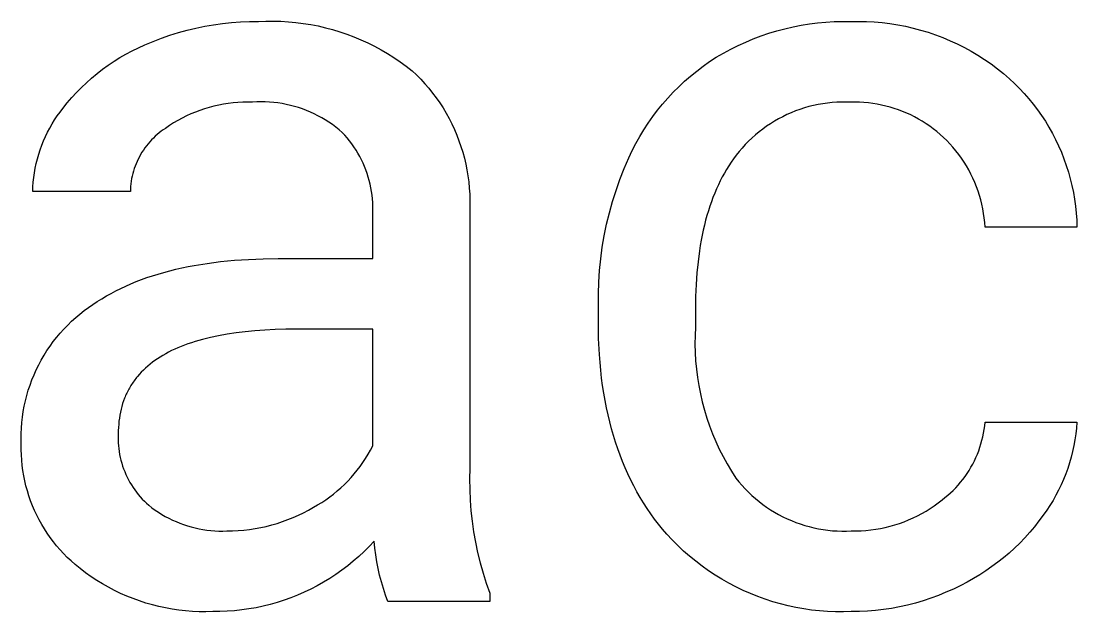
# Model space of a CAD drawing. Header units: millimetres. Extents: x 1422 to 6060, y -58 to 3182.
# Drawn here: x 5915.02 to 5960.8, y 352.19 to 377.8 of the extents above; entities that cross this region are included whole.
import ezdxf

# ---------------------------------------------------------------- set-up
doc = ezdxf.new("R2010")
doc.units = ezdxf.units.MM
doc.header["$MEASUREMENT"] = 0
doc.layers.add('Domyślny', color=7, linetype='Continuous', true_color=0x000000)

msp = doc.modelspace()

# ---------------------------------------------------------------- linework, layer by layer
at = {"layer": 'Domyślny'}
for p, q in [((5922.983, 377.583), (5923.367, 377.649)), ((5923.367, 377.649), (5923.753, 377.702)), ((5923.753, 377.702), (5924.141, 377.743)), ((5924.141, 377.743), (5924.529, 377.77)), ((5924.529, 377.77), (5924.919, 377.785)), ((5924.919, 377.785), (5925.308, 377.787)), ((5925.308, 377.787), (5925.633, 377.801)), ((5925.633, 377.801), (5925.959, 377.804)), ((5925.959, 377.804), (5926.284, 377.796)), ((5926.284, 377.796), (5926.609, 377.777)), ((5926.609, 377.777), (5926.933, 377.747)), ((5926.933, 377.747), (5927.256, 377.706)), ((5927.256, 377.706), (5927.577, 377.654)), ((5927.577, 377.654), (5927.897, 377.592)), ((5948.489, 377.556), (5948.842, 377.625)), ((5948.842, 377.625), (5949.197, 377.682)), ((5949.197, 377.682), (5949.554, 377.727)), ((5949.554, 377.727), (5949.913, 377.76)), ((5949.913, 377.76), (5950.272, 377.781)), ((5950.272, 377.781), (5950.632, 377.79)), ((5950.632, 377.79), (5950.992, 377.787)), ((5950.992, 377.787), (5951.332, 377.793)), ((5951.332, 377.793), (5951.673, 377.787)), ((5951.673, 377.787), (5952.013, 377.769)), ((5952.013, 377.769), (5952.352, 377.739)), ((5952.352, 377.739), (5952.69, 377.698)), ((5952.69, 377.698), (5953.026, 377.645)), ((5953.026, 377.645), (5953.361, 377.58)), ((5921.107, 377.066), (5921.475, 377.194)), ((5921.475, 377.194), (5921.847, 377.31)), ((5921.847, 377.31), (5922.222, 377.414)), ((5922.222, 377.414), (5922.601, 377.505)), ((5922.601, 377.505), (5922.983, 377.583)), ((5927.897, 377.592), (5928.214, 377.519)), ((5928.214, 377.519), (5928.528, 377.436)), ((5928.528, 377.436), (5928.84, 377.342)), ((5928.84, 377.342), (5929.148, 377.237)), ((5929.148, 377.237), (5929.453, 377.123)), ((5946.768, 377.036), (5947.105, 377.163)), ((5947.105, 377.163), (5947.446, 377.278)), ((5947.446, 377.278), (5947.79, 377.382)), ((5947.79, 377.382), (5948.138, 377.475)), ((5948.138, 377.475), (5948.489, 377.556)), ((5953.361, 377.58), (5953.693, 377.504)), ((5953.693, 377.504), (5954.022, 377.417)), ((5954.022, 377.417), (5954.348, 377.318)), ((5954.348, 377.318), (5954.67, 377.208)), ((5954.67, 377.208), (5954.988, 377.087)), ((5920.108, 376.65), (5920.384, 376.774)), ((5920.384, 376.774), (5920.743, 376.926)), ((5920.743, 376.926), (5921.107, 377.066)), ((5929.453, 377.123), (5929.753, 376.998)), ((5929.753, 376.998), (5930.049, 376.863)), ((5930.049, 376.863), (5930.341, 376.718)), ((5930.341, 376.718), (5930.627, 376.564)), ((5945.786, 376.588), (5946.108, 376.748)), ((5946.108, 376.748), (5946.436, 376.898)), ((5946.436, 376.898), (5946.768, 377.036)), ((5954.988, 377.087), (5955.302, 376.955)), ((5955.302, 376.955), (5955.611, 376.813)), ((5955.611, 376.813), (5955.916, 376.66)), ((5919.307, 376.222), (5919.569, 376.374)), ((5919.569, 376.374), (5919.836, 376.516)), ((5919.836, 376.516), (5920.108, 376.65)), ((5930.627, 376.564), (5930.909, 376.4)), ((5930.909, 376.4), (5931.184, 376.227)), ((5945.159, 376.236), (5945.469, 376.417)), ((5945.469, 376.417), (5945.786, 376.588)), ((5955.916, 376.66), (5956.214, 376.496)), ((5956.214, 376.496), (5956.507, 376.322)), ((5956.507, 376.322), (5956.794, 376.139)), ((5918.554, 375.716), (5918.799, 375.893)), ((5918.799, 375.893), (5919.051, 376.062)), ((5919.051, 376.062), (5919.307, 376.222)), ((5931.184, 376.227), (5931.454, 376.044)), ((5931.454, 376.044), (5931.717, 375.853)), ((5931.717, 375.853), (5931.974, 375.653)), ((5944.316, 375.639), (5944.59, 375.848)), ((5944.59, 375.848), (5944.871, 376.047)), ((5944.871, 376.047), (5945.159, 376.236)), ((5956.794, 376.139), (5957.074, 375.945)), ((5957.074, 375.945), (5957.347, 375.742)), ((5917.856, 375.135), (5918.082, 375.336)), ((5918.082, 375.336), (5918.315, 375.53)), ((5918.315, 375.53), (5918.554, 375.716)), ((5931.974, 375.653), (5932.165, 375.472)), ((5932.165, 375.472), (5932.35, 375.285)), ((5943.79, 375.195), (5944.049, 375.422)), ((5944.049, 375.422), (5944.316, 375.639)), ((5957.347, 375.742), (5957.613, 375.529)), ((5957.613, 375.529), (5957.872, 375.308)), ((5917.425, 374.71), (5917.637, 374.926)), ((5917.637, 374.926), (5917.856, 375.135)), ((5932.35, 375.285), (5932.528, 375.091)), ((5932.528, 375.091), (5932.7, 374.891)), ((5932.7, 374.891), (5932.865, 374.686)), ((5943.295, 374.716), (5943.538, 374.96)), ((5943.538, 374.96), (5943.79, 375.195)), ((5957.872, 375.308), (5958.094, 375.101)), ((5958.094, 375.101), (5958.308, 374.887)), ((5958.308, 374.887), (5958.515, 374.666)), ((5917.024, 374.256), (5917.221, 374.487)), ((5917.221, 374.487), (5917.425, 374.71)), ((5932.865, 374.686), (5933.022, 374.475)), ((5933.022, 374.475), (5933.173, 374.258)), ((5942.834, 374.204), (5943.06, 374.464)), ((5943.06, 374.464), (5943.295, 374.716)), ((5958.515, 374.666), (5958.714, 374.437)), ((5958.714, 374.437), (5958.905, 374.202)), ((5916.71, 373.857), (5916.836, 374.02)), ((5916.836, 374.02), (5917.024, 374.256)), ((5922.977, 374.001), (5922.777, 373.933)), ((5923.179, 374.062), (5922.977, 374.001)), ((5923.383, 374.115), (5923.179, 374.062)), ((5923.589, 374.162), (5923.383, 374.115)), ((5923.797, 374.202), (5923.589, 374.162)), ((5924.006, 374.234), (5923.797, 374.202)), ((5924.215, 374.259), (5924.006, 374.234)), ((5924.426, 374.277), (5924.215, 374.259)), ((5924.637, 374.288), (5924.426, 374.277)), ((5924.848, 374.292), (5924.637, 374.288)), ((5925.059, 374.288), (5924.848, 374.292)), ((5925.242, 374.298), (5925.059, 374.288)), ((5925.425, 374.302), (5925.242, 374.298)), ((5925.608, 374.3), (5925.425, 374.302)), ((5925.791, 374.291), (5925.608, 374.3)), ((5925.974, 374.276), (5925.791, 374.291)), ((5926.156, 374.254), (5925.974, 374.276)), ((5926.337, 374.226), (5926.156, 374.254)), ((5926.517, 374.192), (5926.337, 374.226)), ((5926.696, 374.152), (5926.517, 374.192)), ((5926.873, 374.106), (5926.696, 374.152)), ((5927.049, 374.053), (5926.873, 374.106)), ((5927.222, 373.994), (5927.049, 374.053)), ((5927.394, 373.93), (5927.222, 373.994)), ((5933.173, 374.258), (5933.315, 374.037)), ((5933.315, 374.037), (5933.451, 373.811)), ((5942.617, 373.937), (5942.834, 374.204)), ((5948.79, 373.976), (5948.598, 373.907)), ((5948.983, 374.039), (5948.79, 373.976)), ((5949.179, 374.095), (5948.983, 374.039)), ((5949.376, 374.144), (5949.179, 374.095)), ((5949.575, 374.186), (5949.376, 374.144)), ((5949.775, 374.222), (5949.575, 374.186)), ((5949.977, 374.25), (5949.775, 374.222)), ((5950.179, 374.272), (5949.977, 374.25)), ((5950.382, 374.286), (5950.179, 374.272)), ((5950.585, 374.294), (5950.382, 374.286)), ((5950.788, 374.294), (5950.585, 374.294)), ((5950.992, 374.288), (5950.788, 374.294)), ((5951.183, 374.29), (5950.992, 374.288)), ((5951.375, 374.285), (5951.183, 374.29)), ((5951.566, 374.274), (5951.375, 374.285)), ((5951.757, 374.257), (5951.566, 374.274)), ((5951.947, 374.233), (5951.757, 374.257)), ((5952.136, 374.203), (5951.947, 374.233)), ((5952.324, 374.166), (5952.136, 374.203)), ((5952.51, 374.123), (5952.324, 374.166)), ((5952.695, 374.073), (5952.51, 374.123)), ((5952.879, 374.017), (5952.695, 374.073)), ((5953.06, 373.956), (5952.879, 374.017)), ((5958.905, 374.202), (5959.088, 373.961)), ((5959.088, 373.961), (5959.263, 373.713)), ((5916.367, 373.345), (5916.475, 373.52)), ((5916.475, 373.52), (5916.589, 373.691)), ((5916.589, 373.691), (5916.71, 373.857)), ((5922.003, 373.596), (5921.818, 373.495)), ((5922.192, 373.69), (5922.003, 373.596)), ((5922.384, 373.778), (5922.192, 373.69)), ((5922.579, 373.859), (5922.384, 373.778)), ((5922.777, 373.933), (5922.579, 373.859)), ((5927.563, 373.859), (5927.394, 373.93)), ((5927.73, 373.783), (5927.563, 373.859)), ((5927.893, 373.701), (5927.73, 373.783)), ((5928.054, 373.613), (5927.893, 373.701)), ((5928.212, 373.52), (5928.054, 373.613)), ((5928.367, 373.422), (5928.212, 373.52)), ((5933.451, 373.811), (5933.578, 373.581)), ((5933.578, 373.581), (5933.698, 373.346)), ((5942.212, 373.381), (5942.41, 373.662)), ((5942.41, 373.662), (5942.617, 373.937)), ((5947.861, 373.565), (5947.684, 373.464)), ((5948.041, 373.66), (5947.861, 373.565)), ((5948.224, 373.749), (5948.041, 373.66)), ((5948.41, 373.831), (5948.224, 373.749)), ((5948.598, 373.907), (5948.41, 373.831)), ((5953.239, 373.888), (5953.06, 373.956)), ((5953.416, 373.814), (5953.239, 373.888)), ((5953.59, 373.734), (5953.416, 373.814)), ((5953.761, 373.648), (5953.59, 373.734)), ((5953.929, 373.556), (5953.761, 373.648)), ((5954.094, 373.459), (5953.929, 373.556)), ((5959.263, 373.713), (5959.429, 373.46)), ((5916.168, 372.985), (5916.264, 373.167)), ((5916.264, 373.167), (5916.367, 373.345)), ((5921.189, 373.093), (5921.098, 373.027)), ((5921.283, 373.155), (5921.189, 373.093)), ((5921.457, 373.275), (5921.283, 373.155)), ((5921.635, 373.388), (5921.457, 373.275)), ((5921.818, 373.495), (5921.635, 373.388)), ((5928.518, 373.318), (5928.367, 373.422)), ((5928.665, 373.209), (5928.518, 373.318)), ((5928.808, 373.095), (5928.665, 373.209)), ((5928.948, 372.976), (5928.808, 373.095)), ((5933.698, 373.346), (5933.809, 373.107)), ((5933.809, 373.107), (5933.912, 372.865)), ((5941.845, 372.798), (5942.023, 373.092)), ((5942.023, 373.092), (5942.212, 373.381)), ((5947.177, 373.125), (5947.016, 373)), ((5947.342, 373.243), (5947.177, 373.125)), ((5947.511, 373.357), (5947.342, 373.243)), ((5947.684, 373.464), (5947.511, 373.357)), ((5954.256, 373.356), (5954.094, 373.459)), ((5954.414, 373.248), (5954.256, 373.356)), ((5954.568, 373.135), (5954.414, 373.248)), ((5954.719, 373.016), (5954.568, 373.135)), ((5959.429, 373.46), (5959.586, 373.201)), ((5959.586, 373.201), (5959.735, 372.937)), ((5915.919, 372.421), (5915.995, 372.612)), ((5915.995, 372.612), (5916.078, 372.8)), ((5916.078, 372.8), (5916.168, 372.985)), ((5920.677, 372.653), (5920.601, 372.57)), ((5920.756, 372.734), (5920.677, 372.653)), ((5920.838, 372.811), (5920.756, 372.734)), ((5920.922, 372.886), (5920.838, 372.811)), ((5921.009, 372.958), (5920.922, 372.886)), ((5921.098, 373.027), (5921.009, 372.958)), ((5929.057, 372.858), (5928.948, 372.976)), ((5929.163, 372.736), (5929.057, 372.858)), ((5929.265, 372.61), (5929.163, 372.736)), ((5929.362, 372.482), (5929.265, 372.61)), ((5933.912, 372.865), (5934.007, 372.619)), ((5934.007, 372.619), (5934.094, 372.37)), ((5941.676, 372.498), (5941.845, 372.798)), ((5946.561, 372.595), (5946.419, 372.449)), ((5946.708, 372.735), (5946.561, 372.595)), ((5946.86, 372.87), (5946.708, 372.735)), ((5947.016, 373), (5946.86, 372.87)), ((5954.865, 372.893), (5954.719, 373.016)), ((5955.007, 372.764), (5954.865, 372.893)), ((5955.15, 372.625), (5955.007, 372.764)), ((5955.289, 372.481), (5955.15, 372.625)), ((5959.735, 372.937), (5959.874, 372.668)), ((5959.874, 372.668), (5960.004, 372.394)), ((5915.785, 372.032), (5915.848, 372.228)), ((5915.848, 372.228), (5915.919, 372.421)), ((5920.325, 372.215), (5920.264, 372.12)), ((5920.39, 372.307), (5920.325, 372.215)), ((5920.457, 372.397), (5920.39, 372.307)), ((5920.528, 372.485), (5920.457, 372.397)), ((5920.601, 372.57), (5920.528, 372.485)), ((5929.454, 372.35), (5929.362, 372.482)), ((5929.543, 372.215), (5929.454, 372.35)), ((5929.626, 372.077), (5929.543, 372.215)), ((5934.094, 372.37), (5934.172, 372.119)), ((5941.371, 371.881), (5941.518, 372.192)), ((5941.518, 372.192), (5941.676, 372.498)), ((5946.15, 372.144), (5946.023, 371.985)), ((5946.281, 372.299), (5946.15, 372.144)), ((5946.419, 372.449), (5946.281, 372.299)), ((5955.422, 372.332), (5955.289, 372.481)), ((5955.551, 372.179), (5955.422, 372.332)), ((5955.674, 372.021), (5955.551, 372.179)), ((5960.004, 372.394), (5960.124, 372.116)), ((5915.679, 371.635), (5915.729, 371.835)), ((5915.729, 371.835), (5915.785, 372.032)), ((5920.052, 371.723), (5920.008, 371.619)), ((5920.1, 371.825), (5920.052, 371.723)), ((5920.151, 371.925), (5920.1, 371.825)), ((5920.206, 372.023), (5920.151, 371.925)), ((5920.264, 372.12), (5920.206, 372.023)), ((5929.705, 371.936), (5929.626, 372.077)), ((5929.779, 371.793), (5929.705, 371.936)), ((5929.848, 371.647), (5929.779, 371.793)), ((5934.172, 372.119), (5934.241, 371.865)), ((5934.241, 371.865), (5934.301, 371.608)), ((5941.169, 371.415), (5941.371, 371.881)), ((5945.81, 371.689), (5945.708, 371.535)), ((5945.915, 371.839), (5945.81, 371.689)), ((5946.023, 371.985), (5945.915, 371.839)), ((5955.791, 371.859), (5955.674, 372.021)), ((5955.902, 371.693), (5955.791, 371.859)), ((5956.008, 371.523), (5955.902, 371.693)), ((5960.124, 372.116), (5960.235, 371.834)), ((5960.235, 371.834), (5960.337, 371.549)), ((5915.572, 371.028), (5915.601, 371.232)), ((5915.601, 371.232), (5915.636, 371.434)), ((5915.636, 371.434), (5915.679, 371.635)), ((5919.896, 371.301), (5919.865, 371.192)), ((5919.929, 371.408), (5919.896, 371.301)), ((5919.967, 371.515), (5919.929, 371.408)), ((5920.008, 371.619), (5919.967, 371.515)), ((5929.912, 371.499), (5929.848, 371.647)), ((5929.971, 371.349), (5929.912, 371.499)), ((5930.025, 371.197), (5929.971, 371.349)), ((5934.301, 371.608), (5934.353, 371.35)), ((5934.353, 371.35), (5934.396, 371.09)), ((5940.984, 370.942), (5941.169, 371.415)), ((5945.515, 371.215), (5945.424, 371.049)), ((5945.61, 371.377), (5945.515, 371.215)), ((5945.708, 371.535), (5945.61, 371.377)), ((5956.108, 371.35), (5956.008, 371.523)), ((5956.201, 371.173), (5956.108, 371.35)), ((5960.337, 371.549), (5960.428, 371.26)), ((5960.428, 371.26), (5960.51, 370.968)), ((5915.536, 370.618), (5915.55, 370.824)), ((5915.55, 370.824), (5915.572, 371.028)), ((5919.797, 370.862), (5919.782, 370.75)), ((5919.816, 370.973), (5919.797, 370.862)), ((5919.839, 371.083), (5919.816, 370.973)), ((5919.865, 371.192), (5919.839, 371.083)), ((5930.074, 371.043), (5930.025, 371.197)), ((5930.118, 370.888), (5930.074, 371.043)), ((5930.156, 370.731), (5930.118, 370.888)), ((5934.396, 371.09), (5934.43, 370.829)), ((5934.43, 370.829), (5934.455, 370.567)), ((5940.815, 370.464), (5940.984, 370.942)), ((5945.336, 370.879), (5945.252, 370.705)), ((5945.424, 371.049), (5945.336, 370.879)), ((5956.289, 370.993), (5956.201, 371.173)), ((5956.37, 370.811), (5956.289, 370.993)), ((5956.444, 370.625), (5956.37, 370.811)), ((5960.51, 370.968), (5960.581, 370.674)), ((5915.528, 370.413), (5915.536, 370.618)), ((5919.759, 370.413), (5915.528, 370.413)), ((5919.763, 370.526), (5919.759, 370.413)), ((5919.77, 370.638), (5919.763, 370.526)), ((5919.782, 370.75), (5919.77, 370.638)), ((5930.189, 370.573), (5930.156, 370.731)), ((5930.216, 370.414), (5930.189, 370.573)), ((5930.238, 370.254), (5930.216, 370.414)), ((5934.455, 370.567), (5934.471, 370.304)), ((5934.471, 370.304), (5934.478, 370.041)), ((5940.662, 369.98), (5940.815, 370.464)), ((5945.093, 370.345), (5945.019, 370.158)), ((5945.171, 370.527), (5945.093, 370.345)), ((5945.252, 370.705), (5945.171, 370.527)), ((5956.512, 370.437), (5956.444, 370.625)), ((5956.574, 370.247), (5956.512, 370.437)), ((5960.581, 370.674), (5960.642, 370.377)), ((5960.642, 370.377), (5960.694, 370.079)), ((5930.255, 370.094), (5930.238, 370.254)), ((5930.266, 369.933), (5930.255, 370.094)), ((5930.272, 369.772), (5930.266, 369.933)), ((5934.478, 370.041), (5934.477, 369.777)), ((5940.526, 369.491), (5940.662, 369.98)), ((5944.949, 369.968), (5944.881, 369.774)), ((5945.019, 370.158), (5944.949, 369.968)), ((5956.629, 370.055), (5956.574, 370.247)), ((5956.677, 369.861), (5956.629, 370.055)), ((5956.718, 369.665), (5956.677, 369.861)), ((5960.694, 370.079), (5960.735, 369.778)), ((5930.267, 369.449), (5930.272, 369.611)), ((5930.267, 367.508), (5930.267, 369.449)), ((5930.272, 369.611), (5930.272, 369.772)), ((5934.477, 369.777), (5934.477, 358.412)), ((5940.407, 368.998), (5940.526, 369.491)), ((5944.818, 369.576), (5944.758, 369.374)), ((5944.881, 369.774), (5944.818, 369.576)), ((5956.753, 369.468), (5956.718, 369.665)), ((5956.78, 369.27), (5956.753, 369.468)), ((5960.735, 369.778), (5960.765, 369.477)), ((5960.765, 369.477), (5960.786, 369.175)), ((5940.304, 368.501), (5940.407, 368.998)), ((5944.647, 368.957), (5944.597, 368.743)), ((5944.701, 369.167), (5944.647, 368.957)), ((5944.758, 369.374), (5944.701, 369.167)), ((5956.801, 369.071), (5956.78, 369.27)), ((5956.814, 368.872), (5956.801, 369.071)), ((5960.786, 369.175), (5960.795, 368.872)), ((5940.219, 368.001), (5940.304, 368.501)), ((5944.551, 368.525), (5944.508, 368.302)), ((5944.597, 368.743), (5944.551, 368.525)), ((5960.795, 368.872), (5956.814, 368.872)), ((5944.468, 368.076), (5944.432, 367.846)), ((5944.508, 368.302), (5944.468, 368.076)), ((5940.151, 367.498), (5940.219, 368.001)), ((5944.432, 367.846), (5944.37, 367.373)), ((5921.727, 367.043), (5921.991, 367.103)), ((5921.991, 367.103), (5922.259, 367.159)), ((5922.259, 367.159), (5922.532, 367.211)), ((5922.532, 367.211), (5923.093, 367.302)), ((5923.093, 367.302), (5923.672, 367.376)), ((5923.672, 367.376), (5924.269, 367.434)), ((5924.269, 367.434), (5924.885, 367.475)), ((5924.885, 367.475), (5925.52, 367.5)), ((5925.52, 367.5), (5926.173, 367.508)), ((5926.173, 367.508), (5930.267, 367.508)), ((5940.1, 366.993), (5940.151, 367.498)), ((5944.37, 367.373), (5944.322, 366.884)), ((5920.241, 366.597), (5920.477, 366.681)), ((5920.477, 366.681), (5920.718, 366.762)), ((5920.718, 366.762), (5920.963, 366.839)), ((5920.963, 366.839), (5921.213, 366.911)), ((5921.213, 366.911), (5921.467, 366.979)), ((5921.467, 366.979), (5921.727, 367.043)), ((5940.066, 366.486), (5940.1, 366.993)), ((5944.322, 366.884), (5944.287, 366.379)), ((5919.13, 366.111), (5919.343, 366.216)), ((5919.343, 366.216), (5919.561, 366.318)), ((5919.561, 366.318), (5919.783, 366.415)), ((5919.783, 366.415), (5920.01, 366.508)), ((5920.01, 366.508), (5920.241, 366.597)), ((5940.049, 365.979), (5940.066, 366.486)), ((5944.287, 366.379), (5944.267, 365.858)), ((5918.326, 365.648), (5918.52, 365.77)), ((5918.52, 365.77), (5918.719, 365.888)), ((5918.719, 365.888), (5918.922, 366.001)), ((5918.922, 366.001), (5919.13, 366.111)), ((5940.05, 365.472), (5940.049, 365.979)), ((5944.267, 365.858), (5944.26, 365.321)), ((5917.759, 365.251), (5917.951, 365.391)), ((5917.951, 365.391), (5918.136, 365.522)), ((5918.136, 365.522), (5918.326, 365.648)), ((5940.05, 364.764), (5940.05, 365.472)), ((5944.26, 365.321), (5944.26, 364.529)), ((5917.213, 364.79), (5917.39, 364.95)), ((5917.39, 364.95), (5917.572, 365.104)), ((5917.572, 365.104), (5917.759, 365.251)), ((5916.718, 364.276), (5916.877, 364.453)), ((5916.877, 364.453), (5917.042, 364.625)), ((5917.042, 364.625), (5917.213, 364.79)), ((5925.157, 364.376), (5924.741, 364.336)), ((5925.587, 364.407), (5925.157, 364.376)), ((5926.033, 364.429), (5925.587, 364.407)), ((5926.493, 364.442), (5926.033, 364.429)), ((5926.969, 364.447), (5926.493, 364.442)), ((5930.267, 364.447), (5926.969, 364.447)), ((5930.267, 359.389), (5930.267, 364.447)), ((5940.062, 364.045), (5940.05, 364.764)), ((5944.26, 364.529), (5944.243, 364.167)), ((5916.278, 363.713), (5916.418, 363.906)), ((5916.418, 363.906), (5916.565, 364.094)), ((5916.565, 364.094), (5916.718, 364.276)), ((5922.566, 363.911), (5922.41, 363.861)), ((5922.727, 363.958), (5922.566, 363.911)), ((5922.891, 364.004), (5922.727, 363.958)), ((5923.059, 364.047), (5922.891, 364.004)), ((5923.231, 364.088), (5923.059, 364.047)), ((5923.586, 364.163), (5923.231, 364.088)), ((5923.956, 364.23), (5923.586, 364.163)), ((5924.341, 364.287), (5923.956, 364.23)), ((5924.741, 364.336), (5924.341, 364.287)), ((5940.096, 363.344), (5940.062, 364.045)), ((5944.243, 364.167), (5944.239, 363.804)), ((5916.018, 363.314), (5916.144, 363.516)), ((5916.144, 363.516), (5916.278, 363.713)), ((5921.419, 363.45), (5921.292, 363.383)), ((5921.549, 363.516), (5921.419, 363.45)), ((5921.683, 363.579), (5921.549, 363.516)), ((5921.821, 363.64), (5921.683, 363.579)), ((5921.962, 363.698), (5921.821, 363.64)), ((5922.108, 363.755), (5921.962, 363.698)), ((5922.257, 363.809), (5922.108, 363.755)), ((5922.41, 363.861), (5922.257, 363.809)), ((5944.239, 363.804), (5944.247, 363.442)), ((5944.247, 363.442), (5944.267, 363.08)), ((5915.786, 362.898), (5915.898, 363.108)), ((5915.898, 363.108), (5916.018, 363.314)), ((5920.716, 363.012), (5920.612, 362.931)), ((5920.824, 363.09), (5920.716, 363.012)), ((5920.935, 363.167), (5920.824, 363.09)), ((5921.05, 363.241), (5920.935, 363.167)), ((5921.169, 363.313), (5921.05, 363.241)), ((5921.292, 363.383), (5921.169, 363.313)), ((5940.122, 363.001), (5940.096, 363.344)), ((5940.154, 362.663), (5940.122, 363.001)), ((5944.267, 363.08), (5944.3, 362.719)), ((5915.583, 362.467), (5915.681, 362.685)), ((5915.681, 362.685), (5915.786, 362.898)), ((5920.235, 362.586), (5920.15, 362.494)), ((5920.324, 362.675), (5920.235, 362.586)), ((5920.416, 362.763), (5920.324, 362.675)), ((5920.512, 362.848), (5920.416, 362.763)), ((5920.612, 362.931), (5920.512, 362.848)), ((5940.192, 362.329), (5940.154, 362.663)), ((5944.3, 362.719), (5944.345, 362.359)), ((5915.411, 362.023), (5915.493, 362.247)), ((5915.493, 362.247), (5915.583, 362.467)), ((5919.848, 362.104), (5919.814, 362.053)), ((5919.882, 362.155), (5919.848, 362.104)), ((5919.918, 362.205), (5919.882, 362.155)), ((5919.954, 362.254), (5919.918, 362.205)), ((5919.991, 362.303), (5919.954, 362.254)), ((5920.029, 362.352), (5919.991, 362.303)), ((5920.069, 362.4), (5920.029, 362.352)), ((5920.15, 362.494), (5920.069, 362.4)), ((5940.236, 362.001), (5940.192, 362.329)), ((5944.345, 362.359), (5944.402, 362.001)), ((5915.269, 361.569), (5915.336, 361.797)), ((5915.336, 361.797), (5915.411, 362.023)), ((5919.58, 361.623), (5919.555, 361.567)), ((5919.606, 361.679), (5919.58, 361.623)), ((5919.633, 361.734), (5919.606, 361.679)), ((5919.661, 361.789), (5919.633, 361.734)), ((5919.69, 361.843), (5919.661, 361.789)), ((5919.719, 361.896), (5919.69, 361.843)), ((5919.75, 361.949), (5919.719, 361.896)), ((5919.782, 362.001), (5919.75, 361.949)), ((5919.814, 362.053), (5919.782, 362.001)), ((5940.285, 361.677), (5940.236, 362.001)), ((5940.34, 361.358), (5940.285, 361.677)), ((5944.402, 362.001), (5944.472, 361.645)), ((5944.472, 361.645), (5944.554, 361.292)), ((5915.159, 361.105), (5915.21, 361.338)), ((5915.21, 361.338), (5915.269, 361.569)), ((5919.425, 361.218), (5919.389, 361.098)), ((5919.465, 361.337), (5919.425, 361.218)), ((5919.508, 361.453), (5919.465, 361.337)), ((5919.531, 361.51), (5919.508, 361.453)), ((5919.555, 361.567), (5919.531, 361.51)), ((5940.401, 361.044), (5940.34, 361.358)), ((5944.554, 361.292), (5944.648, 360.942)), ((5915.081, 360.636), (5915.116, 360.871)), ((5915.116, 360.871), (5915.159, 361.105)), ((5919.304, 360.722), (5919.283, 360.593)), ((5919.329, 360.85), (5919.304, 360.722)), ((5919.357, 360.975), (5919.329, 360.85)), ((5919.389, 361.098), (5919.357, 360.975)), ((5940.468, 360.735), (5940.401, 361.044)), ((5940.54, 360.43), (5940.468, 360.735)), ((5944.648, 360.942), (5944.753, 360.595)), ((5915.036, 360.162), (5915.055, 360.399)), ((5915.055, 360.399), (5915.081, 360.636)), ((5919.253, 360.327), (5919.244, 360.191)), ((5919.266, 360.461), (5919.253, 360.327)), ((5919.283, 360.593), (5919.266, 360.461)), ((5940.618, 360.131), (5940.54, 360.43)), ((5944.753, 360.595), (5944.871, 360.252)), ((5944.871, 360.252), (5945, 359.913)), ((5956.777, 360.096), (5956.798, 360.253)), ((5956.798, 360.253), (5956.814, 360.411)), ((5956.814, 360.411), (5960.795, 360.411)), ((5960.795, 360.411), (5960.775, 360.157)), ((5915.024, 359.685), (5915.026, 359.924)), ((5915.026, 359.924), (5915.036, 360.162)), ((5919.232, 359.783), (5919.231, 359.654)), ((5919.236, 359.912), (5919.232, 359.783)), ((5919.238, 360.053), (5919.236, 359.912)), ((5919.244, 360.191), (5919.238, 360.053)), ((5940.702, 359.836), (5940.618, 360.131)), ((5940.792, 359.546), (5940.702, 359.836)), ((5945, 359.913), (5945.141, 359.579)), ((5956.681, 359.631), (5956.718, 359.785)), ((5956.718, 359.785), (5956.75, 359.94)), ((5956.75, 359.94), (5956.777, 360.096)), ((5960.747, 359.903), (5960.71, 359.65)), ((5960.775, 360.157), (5960.747, 359.903)), ((5915.03, 359.447), (5915.024, 359.685)), ((5915.028, 359.221), (5915.03, 359.447)), ((5919.231, 359.654), (5919.236, 359.525)), ((5919.236, 359.525), (5919.244, 359.396)), ((5919.244, 359.396), (5919.257, 359.268)), ((5930.17, 359.204), (5930.267, 359.389)), ((5940.888, 359.261), (5940.792, 359.546)), ((5945.141, 359.579), (5945.293, 359.25)), ((5956.538, 359.177), (5956.591, 359.327)), ((5956.591, 359.327), (5956.638, 359.478)), ((5956.638, 359.478), (5956.681, 359.631)), ((5960.664, 359.399), (5960.61, 359.15)), ((5960.71, 359.65), (5960.664, 359.399)), ((5915.035, 358.995), (5915.028, 359.221)), ((5915.049, 358.769), (5915.035, 358.995)), ((5919.257, 359.268), (5919.274, 359.14)), ((5919.274, 359.14), (5919.296, 359.013)), ((5919.296, 359.013), (5919.321, 358.886)), ((5919.321, 358.886), (5919.351, 358.761)), ((5929.958, 358.844), (5930.067, 359.022)), ((5930.067, 359.022), (5930.17, 359.204)), ((5940.99, 358.981), (5940.888, 359.261)), ((5941.097, 358.705), (5940.99, 358.981)), ((5945.293, 359.25), (5945.456, 358.927)), ((5945.456, 358.927), (5945.631, 358.609)), ((5956.351, 358.74), (5956.418, 358.884)), ((5956.418, 358.884), (5956.481, 359.029)), ((5956.481, 359.029), (5956.538, 359.177)), ((5960.548, 358.902), (5960.477, 358.657)), ((5960.61, 359.15), (5960.548, 358.902)), ((5915.071, 358.543), (5915.049, 358.769)), ((5915.1, 358.319), (5915.071, 358.543)), ((5919.351, 358.761), (5919.386, 358.636)), ((5919.386, 358.636), (5919.424, 358.513)), ((5919.424, 358.513), (5919.466, 358.391)), ((5929.597, 358.333), (5929.723, 358.499)), ((5929.723, 358.499), (5929.844, 358.669)), ((5929.844, 358.669), (5929.958, 358.844)), ((5934.477, 358.412), (5934.466, 357.953)), ((5941.21, 358.435), (5941.097, 358.705)), ((5941.329, 358.169), (5941.21, 358.435)), ((5945.631, 358.609), (5945.816, 358.297)), ((5956.121, 358.324), (5956.202, 358.46)), ((5956.202, 358.46), (5956.279, 358.599)), ((5956.279, 358.599), (5956.351, 358.74)), ((5960.399, 358.414), (5960.312, 358.174)), ((5960.477, 358.657), (5960.399, 358.414)), ((5915.137, 358.095), (5915.1, 358.319)), ((5915.182, 357.873), (5915.137, 358.095)), ((5919.466, 358.391), (5919.513, 358.271)), ((5919.513, 358.271), (5919.564, 358.152)), ((5919.564, 358.152), (5919.618, 358.035)), ((5919.618, 358.035), (5919.677, 357.92)), ((5929.185, 357.86), (5929.328, 358.013)), ((5929.328, 358.013), (5929.465, 358.171)), ((5929.465, 358.171), (5929.597, 358.333)), ((5934.466, 357.953), (5934.471, 357.493)), ((5941.453, 357.908), (5941.329, 358.169)), ((5945.816, 358.297), (5946.011, 357.992)), ((5946.011, 357.992), (5946.139, 357.832)), ((5955.85, 357.934), (5955.945, 358.061)), ((5955.945, 358.061), (5956.035, 358.191)), ((5956.035, 358.191), (5956.121, 358.324)), ((5960.217, 357.937), (5960.114, 357.704)), ((5960.312, 358.174), (5960.217, 357.937)), ((5915.234, 357.653), (5915.182, 357.873)), ((5915.294, 357.435), (5915.234, 357.653)), ((5919.677, 357.92), (5919.739, 357.807)), ((5919.739, 357.807), (5919.805, 357.696)), ((5919.805, 357.696), (5919.875, 357.587)), ((5919.875, 357.587), (5919.948, 357.481)), ((5919.948, 357.481), (5920.025, 357.377)), ((5928.728, 357.432), (5928.886, 357.569)), ((5928.886, 357.569), (5929.038, 357.712)), ((5929.038, 357.712), (5929.185, 357.86)), ((5934.471, 357.493), (5934.491, 357.034)), ((5941.584, 357.652), (5941.453, 357.908)), ((5941.72, 357.4), (5941.584, 357.652)), ((5946.139, 357.832), (5946.272, 357.677)), ((5946.272, 357.677), (5946.411, 357.527)), ((5946.411, 357.527), (5946.554, 357.381)), ((5955.43, 357.459), (5955.541, 357.572)), ((5955.541, 357.572), (5955.648, 357.689)), ((5955.648, 357.689), (5955.751, 357.81)), ((5955.751, 357.81), (5955.85, 357.934)), ((5960.114, 357.704), (5960.004, 357.474)), ((5915.362, 357.218), (5915.294, 357.435)), ((5915.436, 357.004), (5915.362, 357.218)), ((5920.025, 357.377), (5920.105, 357.276)), ((5920.105, 357.276), (5920.189, 357.178)), ((5920.189, 357.178), (5920.276, 357.082)), ((5920.276, 357.082), (5920.366, 356.99)), ((5928.056, 356.937), (5928.231, 357.052)), ((5928.231, 357.052), (5928.401, 357.173)), ((5928.401, 357.173), (5928.567, 357.3)), ((5928.567, 357.3), (5928.728, 357.432)), ((5934.491, 357.034), (5934.525, 356.576)), ((5941.862, 357.154), (5941.72, 357.4)), ((5942.01, 356.912), (5941.862, 357.154)), ((5946.554, 357.381), (5946.703, 357.24)), ((5946.703, 357.24), (5946.856, 357.105)), ((5946.856, 357.105), (5947.014, 356.975)), ((5954.783, 356.915), (5954.95, 357.045)), ((5954.95, 357.045), (5955.075, 357.143)), ((5955.075, 357.143), (5955.197, 357.244)), ((5955.197, 357.244), (5955.315, 357.35)), ((5955.315, 357.35), (5955.43, 357.459)), ((5959.76, 357.025), (5959.627, 356.807)), ((5959.886, 357.247), (5959.76, 357.025)), ((5960.004, 357.474), (5959.886, 357.247)), ((5915.518, 356.793), (5915.436, 357.004)), ((5915.607, 356.585), (5915.518, 356.793)), ((5915.704, 356.38), (5915.607, 356.585)), ((5920.366, 356.99), (5920.459, 356.901)), ((5920.459, 356.901), (5920.555, 356.814)), ((5920.555, 356.814), (5920.692, 356.708)), ((5920.692, 356.708), (5920.833, 356.606)), ((5920.833, 356.606), (5920.977, 356.509)), ((5927.265, 356.488), (5927.483, 356.602)), ((5927.483, 356.602), (5927.697, 356.724)), ((5927.697, 356.724), (5927.878, 356.827)), ((5927.878, 356.827), (5928.056, 356.937)), ((5934.525, 356.576), (5934.575, 356.119)), ((5942.164, 356.675), (5942.01, 356.912)), ((5942.323, 356.443), (5942.164, 356.675)), ((5947.014, 356.975), (5947.176, 356.851)), ((5947.176, 356.851), (5947.343, 356.732)), ((5947.343, 356.732), (5947.513, 356.619)), ((5947.513, 356.619), (5947.687, 356.512)), ((5954.254, 356.561), (5954.434, 356.673)), ((5954.434, 356.673), (5954.611, 356.791)), ((5954.611, 356.791), (5954.783, 356.915)), ((5959.487, 356.594), (5959.34, 356.386)), ((5959.627, 356.807), (5959.487, 356.594)), ((5915.807, 356.179), (5915.704, 356.38)), ((5915.917, 355.981), (5915.807, 356.179)), ((5920.977, 356.509), (5921.124, 356.417)), ((5921.124, 356.417), (5921.275, 356.33)), ((5921.275, 356.33), (5921.428, 356.249)), ((5921.428, 356.249), (5921.584, 356.172)), ((5921.584, 356.172), (5921.742, 356.102)), ((5926.36, 356.105), (5926.591, 356.19)), ((5926.591, 356.19), (5926.819, 356.282)), ((5926.819, 356.282), (5927.044, 356.381)), ((5927.044, 356.381), (5927.265, 356.488)), ((5934.575, 356.119), (5934.641, 355.664)), ((5942.489, 356.216), (5942.323, 356.443)), ((5942.66, 355.994), (5942.489, 356.216)), ((5947.687, 356.512), (5947.865, 356.411)), ((5947.865, 356.411), (5948.046, 356.317)), ((5948.046, 356.317), (5948.231, 356.228)), ((5948.231, 356.228), (5948.418, 356.146)), ((5948.418, 356.146), (5948.608, 356.071)), ((5953.301, 356.099), (5953.497, 356.178)), ((5953.497, 356.178), (5953.691, 356.264)), ((5953.691, 356.264), (5953.882, 356.357)), ((5953.882, 356.357), (5954.07, 356.456)), ((5954.07, 356.456), (5954.254, 356.561)), ((5959.152, 356.131), (5958.956, 355.882)), ((5959.34, 356.386), (5959.152, 356.131)), ((5916.033, 355.787), (5915.917, 355.981)), ((5916.157, 355.597), (5916.033, 355.787)), ((5921.742, 356.102), (5921.903, 356.036)), ((5921.903, 356.036), (5922.066, 355.976)), ((5922.066, 355.976), (5922.231, 355.922)), ((5922.231, 355.922), (5922.398, 355.873)), ((5922.398, 355.873), (5922.566, 355.83)), ((5922.566, 355.83), (5922.736, 355.793)), ((5922.736, 355.793), (5922.907, 355.762)), ((5922.907, 355.762), (5923.079, 355.737)), ((5923.079, 355.737), (5923.251, 355.717)), ((5923.251, 355.717), (5923.424, 355.704)), ((5923.424, 355.704), (5923.598, 355.696)), ((5923.598, 355.696), (5923.771, 355.694)), ((5923.771, 355.694), (5923.945, 355.699)), ((5923.945, 355.699), (5924.191, 355.703)), ((5924.191, 355.703), (5924.437, 355.715)), ((5924.437, 355.715), (5924.682, 355.736)), ((5924.682, 355.736), (5924.926, 355.764)), ((5924.926, 355.764), (5925.169, 355.801)), ((5925.169, 355.801), (5925.411, 355.846)), ((5925.411, 355.846), (5925.651, 355.899)), ((5925.651, 355.899), (5925.89, 355.96)), ((5925.89, 355.96), (5926.126, 356.029)), ((5926.126, 356.029), (5926.36, 356.105)), ((5934.641, 355.664), (5934.72, 355.212)), ((5942.837, 355.776), (5942.66, 355.994)), ((5943.019, 355.564), (5942.837, 355.776)), ((5948.608, 356.071), (5948.801, 356.002)), ((5948.801, 356.002), (5948.995, 355.94)), ((5948.995, 355.94), (5949.192, 355.885)), ((5949.192, 355.885), (5949.391, 355.836)), ((5949.391, 355.836), (5949.591, 355.795)), ((5949.591, 355.795), (5949.792, 355.76)), ((5949.792, 355.76), (5949.995, 355.732)), ((5949.995, 355.732), (5950.198, 355.711)), ((5950.198, 355.711), (5950.402, 355.698)), ((5950.402, 355.698), (5950.607, 355.691)), ((5950.607, 355.691), (5950.811, 355.691)), ((5950.811, 355.691), (5951.016, 355.699)), ((5951.016, 355.699), (5951.228, 355.699)), ((5951.228, 355.699), (5951.44, 355.706)), ((5951.44, 355.706), (5951.651, 355.721)), ((5951.651, 355.721), (5951.862, 355.743)), ((5951.862, 355.743), (5952.073, 355.772)), ((5952.073, 355.772), (5952.282, 355.809)), ((5952.282, 355.809), (5952.489, 355.853)), ((5952.489, 355.853), (5952.695, 355.904)), ((5952.695, 355.904), (5952.899, 355.962)), ((5952.899, 355.962), (5953.101, 356.027)), ((5953.101, 356.027), (5953.301, 356.099)), ((5958.956, 355.882), (5958.751, 355.64)), ((5916.286, 355.411), (5916.157, 355.597)), ((5916.422, 355.23), (5916.286, 355.411)), ((5916.564, 355.053), (5916.422, 355.23)), ((5930.335, 355.255), (5930.119, 355.026)), ((5930.362, 354.956), (5930.335, 355.255)), ((5934.72, 355.212), (5934.815, 354.762)), ((5943.254, 355.311), (5943.019, 355.564)), ((5943.496, 355.066), (5943.254, 355.311)), ((5958.539, 355.404), (5958.319, 355.176)), ((5958.751, 355.64), (5958.539, 355.404)), ((5916.712, 354.882), (5916.564, 355.053)), ((5916.866, 354.716), (5916.712, 354.882)), ((5929.895, 354.804), (5929.664, 354.59)), ((5930.119, 355.026), (5929.895, 354.804)), ((5930.399, 354.659), (5930.362, 354.956)), ((5934.815, 354.762), (5934.925, 354.316)), ((5943.747, 354.829), (5943.496, 355.066)), ((5944.006, 354.602), (5943.747, 354.829)), ((5957.858, 354.742), (5957.616, 354.537)), ((5958.092, 354.956), (5957.858, 354.742)), ((5958.319, 355.176), (5958.092, 354.956)), ((5917.025, 354.555), (5916.866, 354.716)), ((5917.19, 354.399), (5917.025, 354.555)), ((5917.36, 354.25), (5917.19, 354.399)), ((5929.426, 354.384), (5929.181, 354.186)), ((5929.664, 354.59), (5929.426, 354.384)), ((5930.445, 354.364), (5930.399, 354.659)), ((5930.501, 354.07), (5930.445, 354.364)), ((5934.925, 354.316), (5935.049, 353.874)), ((5944.273, 354.383), (5944.006, 354.602)), ((5944.546, 354.173), (5944.273, 354.383)), ((5957.368, 354.34), (5957.114, 354.151)), ((5957.616, 354.537), (5957.368, 354.34)), ((5917.587, 354.064), (5917.36, 354.25)), ((5917.821, 353.886), (5917.587, 354.064)), ((5918.06, 353.716), (5917.821, 353.886)), ((5928.93, 353.996), (5928.672, 353.815)), ((5929.181, 354.186), (5928.93, 353.996)), ((5930.567, 353.778), (5930.501, 354.07)), ((5935.049, 353.874), (5935.188, 353.436)), ((5944.827, 353.973), (5944.546, 354.173)), ((5945.114, 353.783), (5944.827, 353.973)), ((5956.854, 353.971), (5956.587, 353.799)), ((5957.114, 354.151), (5956.854, 353.971)), ((5918.305, 353.554), (5918.06, 353.716)), ((5918.556, 353.401), (5918.305, 353.554)), ((5918.811, 353.256), (5918.556, 353.401)), ((5928.14, 353.48), (5927.865, 353.325)), ((5928.409, 353.643), (5928.14, 353.48)), ((5928.672, 353.815), (5928.409, 353.643)), ((5930.643, 353.489), (5930.567, 353.778)), ((5930.728, 353.202), (5930.643, 353.489)), ((5935.188, 353.436), (5935.341, 353.003)), ((5945.408, 353.602), (5945.114, 353.783)), ((5945.708, 353.431), (5945.408, 353.602)), ((5946.013, 353.271), (5945.708, 353.431)), ((5956.039, 353.482), (5955.757, 353.337)), ((5956.316, 353.636), (5956.039, 353.482)), ((5956.587, 353.799), (5956.316, 353.636)), ((5919.071, 353.12), (5918.811, 353.256)), ((5919.335, 352.992), (5919.071, 353.12)), ((5919.604, 352.874), (5919.335, 352.992)), ((5927.013, 352.919), (5926.72, 352.803)), ((5927.302, 353.045), (5927.013, 352.919)), ((5927.586, 353.18), (5927.302, 353.045)), ((5927.865, 353.325), (5927.586, 353.18)), ((5930.822, 352.918), (5930.728, 353.202)), ((5930.926, 352.637), (5930.822, 352.918)), ((5935.341, 353.003), (5935.341, 352.637)), ((5946.324, 353.121), (5946.013, 353.271)), ((5946.639, 352.982), (5946.324, 353.121)), ((5946.959, 352.854), (5946.639, 352.982)), ((5954.795, 352.905), (5954.466, 352.783)), ((5955.121, 353.038), (5954.795, 352.905)), ((5955.441, 353.182), (5955.121, 353.038)), ((5955.757, 353.337), (5955.441, 353.182)), ((5919.877, 352.765), (5919.604, 352.874)), ((5920.153, 352.665), (5919.877, 352.765)), ((5920.432, 352.574), (5920.153, 352.665)), ((5920.714, 352.493), (5920.432, 352.574)), ((5920.999, 352.421), (5920.714, 352.493)), ((5925.821, 352.514), (5925.516, 352.439)), ((5926.124, 352.601), (5925.821, 352.514)), ((5926.424, 352.697), (5926.124, 352.601)), ((5926.72, 352.803), (5926.424, 352.697)), ((5935.341, 352.637), (5930.926, 352.637)), ((5947.283, 352.737), (5946.959, 352.854)), ((5947.611, 352.63), (5947.283, 352.737)), ((5947.943, 352.536), (5947.611, 352.63)), ((5948.277, 352.452), (5947.943, 352.536)), ((5948.614, 352.38), (5948.277, 352.452)), ((5953.454, 352.485), (5953.111, 352.409)), ((5953.795, 352.573), (5953.454, 352.485)), ((5954.132, 352.672), (5953.795, 352.573)), ((5954.466, 352.783), (5954.132, 352.672)), ((5921.286, 352.359), (5920.999, 352.421)), ((5921.575, 352.307), (5921.286, 352.359)), ((5921.865, 352.264), (5921.575, 352.307)), ((5922.157, 352.232), (5921.865, 352.264)), ((5922.449, 352.209), (5922.157, 352.232)), ((5922.743, 352.196), (5922.449, 352.209)), ((5923.036, 352.193), (5922.743, 352.196)), ((5923.33, 352.2), (5923.036, 352.193)), ((5923.645, 352.202), (5923.33, 352.2)), ((5923.959, 352.215), (5923.645, 352.202)), ((5924.273, 352.239), (5923.959, 352.215)), ((5924.586, 352.273), (5924.273, 352.239)), ((5924.898, 352.318), (5924.586, 352.273)), ((5925.208, 352.373), (5924.898, 352.318)), ((5925.516, 352.439), (5925.208, 352.373)), ((5948.954, 352.319), (5948.614, 352.38)), ((5949.295, 352.27), (5948.954, 352.319)), ((5949.638, 352.232), (5949.295, 352.27)), ((5949.982, 352.207), (5949.638, 352.232)), ((5950.326, 352.193), (5949.982, 352.207)), ((5950.671, 352.19), (5950.326, 352.193)), ((5951.016, 352.2), (5950.671, 352.19)), ((5951.367, 352.205), (5951.016, 352.2)), ((5951.718, 352.222), (5951.367, 352.205)), ((5952.069, 352.25), (5951.718, 352.222)), ((5952.418, 352.291), (5952.069, 352.25)), ((5952.765, 352.344), (5952.418, 352.291)), ((5953.111, 352.409), (5952.765, 352.344))]:
    msp.add_line(p, q, dxfattribs=at)

doc.saveas('drawing.dxf')
